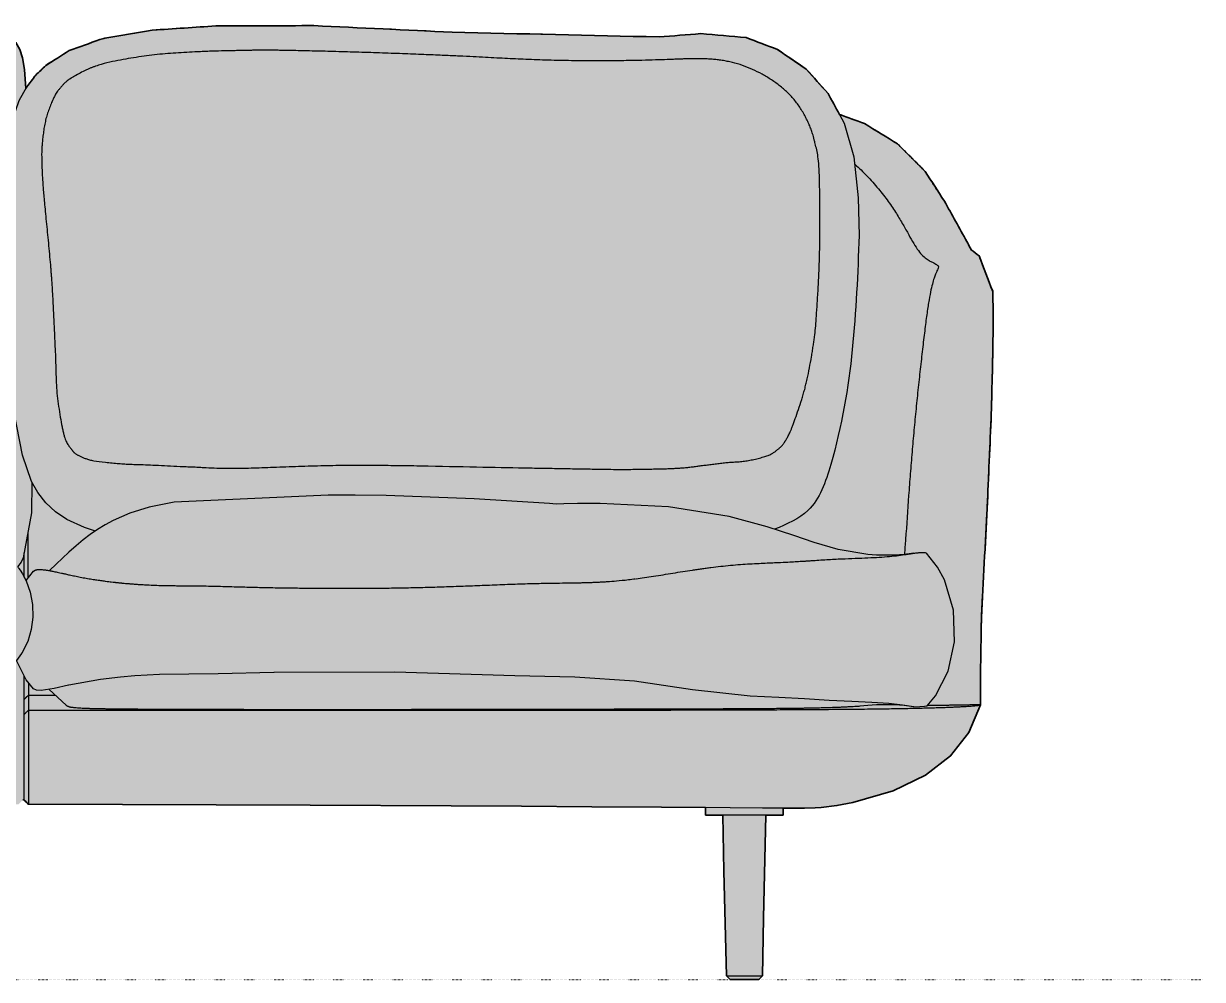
# Model space of a CAD drawing. Header units: millimetres. Extents: x 0 to 5386, y -1444 to 780.
# Drawn here: x 1692 to 2654, y 0 to 780 of the extents above; entities that cross this region are included whole.
import ezdxf

# ---------------------------------------------------------------- set-up
doc = ezdxf.new("R2010")
doc.units = ezdxf.units.MM
doc.linetypes.add('Dots', pattern=[1, 0, -1])
doc.layers.add('Blocks', color=7, linetype='Continuous')
doc.layers.add('Blocks$Fill', color=7, linetype='Continuous', true_color=0xffffff)
for name, color, linetype, lineweight, true_color in [('Blocks$Inner', 7, 'Continuous', 25, 0x007f00), ('Blocks$Outline', 7, 'Continuous', 35, 0xff3f3f), ('Groud', 7, 'Dots', 25, 0x243775)]:
    doc.layers.add(name, color=color, linetype=linetype, lineweight=lineweight, true_color=true_color)

# ---------------------------------------------------------------- blocks, each defined once
blk = doc.blocks.new('Lune Sofa Front')
at = {"layer": 'Blocks$Fill', "extrusion": (0, 0, -1)}
blk.add_hatch(color=256, dxfattribs=at).paths.add_polyline_path([(2472.44, 242.96), (2474.49, 323.59), (2482.83, 529.41), (2482.87, 546.87), (2482.46, 566.39), (2482.5, 568.78), (2469.39, 591.73), (2464.68, 595.6), (2453.58, 616.06), (2436.8, 645.3), (2421.43, 666.19), (2399.29, 685.49), (2371.57, 700.91), (2357.99, 704.99), (2345.41, 726.23), (2326.04, 746.04), (2303.32, 760.2), (2276.14, 769.3), (2248.98, 771.48), (2215.56, 769.07), (2137.23, 766.85), (2063.62, 770.92), (1783.72, 772.46), (1758.32, 767.55), (1721.05, 753.16), (1710.99, 746.16), (1702.75, 738.42), (1695.59, 729.48), (1693.91, 726.25), (1691.05, 751.57), (1689.77, 756.1), (1688.32, 759.69), (1684.64, 765.39), (1680, 769.6), (1674.35, 772.63), (1667.31, 774.68), (1650.04, 776.58), (1449.82, 779.53), (1021.74, 777.96), (997.96, 776.04), (986.81, 774.79), (978.27, 772.24), (972.14, 768.55), (967.79, 763.98), (964.64, 758.38), (962.47, 751.49), (960.9, 742.22), (959.81, 726.47), (958.96, 727.97), (951.7, 737.43), (943.53, 745.35), (924.37, 757.52), (899.34, 766.5), (895.22, 767.55), (856.63, 774.18), (804.68, 777.66), (724.69, 777.87), (612.1, 772.51), (443.17, 768.65), (409.2, 771.33), (372.05, 768.1), (346.66, 758.42), (323.12, 742.36), (305.35, 722.45), (296.09, 705.46), (275.57, 697.94), (248.62, 681.39), (226.15, 658.99), (210.48, 634.77), (192.13, 601.76), (188.52, 595.04), (182.12, 590.11), (171.08, 561.32), (170.9, 555.42), (170.64, 543.39), (170.71, 530.12), (172.21, 461.16), (180.28, 295.19), (181.1, 242.96), (181.1, 240.25), (181.07, 224.32), (181.04, 224.31), (181.02, 224.3), (181, 224.29), (180.98, 224.28), (180.97, 224.27), (180.96, 224.26), (180.95, 224.26), (180.94, 224.25), (180.93, 224.25), (180.93, 224.24), (180.92, 224.24), (180.91, 224.23), (180.91, 224.22), (180.9, 224.22), (180.9, 224.21), (180.89, 224.21), (180.89, 224.21), (180.89, 224.2), (180.89, 224.2), (180.88, 224.2), (180.88, 224.19), (180.88, 224.19), (180.88, 224.19), (180.88, 224.19), (180.87, 224.18), (180.87, 224.18), (180.87, 224.18), (180.87, 224.17), (180.87, 224.17), (180.87, 224.17), (180.87, 224.17), (180.86, 224.16), (180.86, 224.16), (180.86, 224.16), (180.86, 224.16), (180.86, 224.15), (180.86, 224.15), (180.86, 224.15), (180.86, 224.14), (180.86, 224.14), (180.86, 224.14), (180.86, 224.14), (180.86, 224.13), (180.86, 224.13), (180.86, 224.13), (180.86, 224.13), (180.86, 224.12), (180.86, 224.12), (180.86, 224.12), (180.86, 224.11), (180.86, 224.11), (180.86, 224.11), (180.86, 224.11), (180.86, 224.1), (180.86, 224.1), (180.86, 224.1), (180.86, 224.09), (180.87, 224.09), (180.87, 224.09), (180.87, 224.09), (180.87, 224.08), (180.87, 224.08), (180.87, 224.08), (180.87, 224.08), (180.88, 224.07), (180.88, 224.07), (180.88, 224.07), (180.88, 224.06), (180.88, 224.06), (180.88, 224.06), (180.89, 224.06), (180.89, 224.05), (180.89, 224.05), (180.89, 224.05), (180.9, 224.04), (180.9, 224.04), (180.91, 224.03), (180.92, 224.03), (180.92, 224.02), (180.93, 224.02), (180.94, 224.01), (180.94, 224), (180.95, 224), (180.96, 223.99), (180.97, 223.99), (180.98, 223.98), (181, 223.97), (190.62, 201.3), (205.61, 182.4), (225.98, 166.6), (252.32, 153.72), (285.09, 144.21), (298.11, 141.82), (311.09, 140.08), (315.77, 139.84), (324.54, 139.71), (342, 139.71), (342, 134), (356.12, 134), (358.9, 2.99), (361.9, 0), (361.9, 0), (361.9, 0), (361.9, 0), (361.9, 0), (361.9, 0), (361.91, 0), (361.94, 0), (362.06, 0), (362.57, 0), (385.34, 0), (385.34, 0), (388.34, 2.99), (391.12, 134), (405.23, 134), (405.23, 140.16), (957.59, 142.87), (961.09, 146.37), (962.09, 146.37), (965.59, 142.87), (1687.95, 142.87), (1691.45, 146.37), (1692.45, 146.37), (1695.95, 142.87), (2248.31, 140.17), (2248.31, 134), (2262.43, 134), (2265.2, 2.99), (2265.2, 2.99), (2268.2, 0), (2268.2, 0), (2268.2, 0), (2268.2, 0), (2268.21, 0), (2268.21, 0), (2268.22, 0), (2268.25, 0), (2268.4, 0), (2269.04, 0), (2291.65, 0), (2291.65, 0), (2294.65, 2.99), (2297.42, 134), (2311.54, 134), (2311.54, 139.71), (2337.77, 139.84), (2342.69, 140.1), (2354.28, 141.64), (2365.1, 143.53), (2385.31, 148.4), (2420.23, 162.37), (2445.49, 180.09), (2462.31, 200.29), (2472.12, 222.39), (2472.67, 224.08), (2472.67, 224.08), (2472.68, 224.09), (2472.68, 224.09), (2472.68, 224.09), (2472.68, 224.09), (2472.68, 224.1), (2472.68, 224.1), (2472.68, 224.1), (2472.68, 224.1), (2472.68, 224.1), (2472.68, 224.1), (2472.68, 224.11), (2472.68, 224.11), (2472.68, 224.11), (2472.68, 224.11), (2472.68, 224.11), (2472.68, 224.12), (2472.68, 224.12), (2472.68, 224.12), (2472.68, 224.12), (2472.68, 224.12), (2472.68, 224.13), (2472.68, 224.13), (2472.68, 224.13), (2472.68, 224.13), (2472.68, 224.13), (2472.68, 224.14), (2472.68, 224.14), (2472.68, 224.14), (2472.68, 224.14), (2472.68, 224.14), (2472.68, 224.14), (2472.68, 224.15), (2472.68, 224.15), (2472.68, 224.15), (2472.68, 224.15), (2472.68, 224.15), (2472.68, 224.16), (2472.68, 224.16), (2472.68, 224.16), (2472.68, 224.16), (2472.68, 224.16), (2472.68, 224.17), (2472.68, 224.17), (2472.67, 224.17), (2472.67, 224.18), (2472.67, 224.18), (2472.67, 224.18), (2472.67, 224.19), (2472.66, 224.19), (2472.66, 224.19), (2472.66, 224.2), (2472.66, 224.2), (2472.65, 224.21), (2472.65, 224.21), (2472.65, 224.21), (2472.64, 224.22), (2472.64, 224.22), (2472.63, 224.22), (2472.63, 224.23), (2472.63, 224.23), (2472.62, 224.24), (2472.62, 224.24), (2472.61, 224.25), (2472.6, 224.26), (2472.59, 224.26), (2472.57, 224.27), (2472.56, 224.28), (2472.55, 224.29), (2472.54, 224.29), (2472.52, 224.3), (2472.51, 224.31), (2472.48, 224.32), (2472.48, 224.32), (2472.48, 224.32)], flags=0)
at = {"layer": 'Blocks$Inner'}
blk.add_line((-926.6, 223.34), (-940.88, 236.64), dxfattribs=at)
for points in [[(-1693.91, 726.25), (-1691.05, 751.57), (-1689.77, 756.1), (-1688.32, 759.69), (-1684.64, 765.39), (-1680, 769.6), (-1674.35, 772.63), (-1667.31, 774.68), (-1650.04, 776.58), (-1449.82, 779.53), (-1326.82, 778.99), (-1085.57, 779.09), (-1021.74, 777.96), (-997.96, 776.04), (-986.81, 774.79), (-978.27, 772.24), (-972.14, 768.55), (-967.79, 763.98), (-964.64, 758.38), (-962.47, 751.49), (-960.9, 742.22), (-959.81, 726.47)], [(-971.07, 699.44), (-965.31, 716.74), (-958.96, 727.97), (-951.7, 737.43), (-943.53, 745.35), (-924.37, 757.52), (-899.34, 766.5), (-895.22, 767.55), (-856.63, 774.18), (-804.68, 777.66), (-724.69, 777.87), (-612.1, 772.51), (-443.17, 768.65), (-409.2, 771.33), (-372.05, 768.1), (-346.66, 758.42), (-323.12, 742.36), (-305.35, 722.45), (-292.18, 698.29), (-284.34, 670.79), (-280.82, 637.51), (-279.99, 606.7)], [(-902.8, 365.68), (-911.96, 368.59), (-926.43, 375.21), (-935.59, 381.43), (-943.39, 388.69), (-949.95, 396.98), (-955.15, 406.14), (-962.6, 427.49), (-969.44, 463.68), (-973.14, 511.15), (-974.94, 543.27)], [(-954.86, 405.61), (-955.13, 380.39), (-961.86, 343.73), (-963.55, 340.34), (-966.47, 336.61)], [(-235.51, 347.57), (-243.27, 346.62), (-250.98, 346.06), (-258.54, 345.87), (-265.84, 346.02), (-272.93, 346.49), (-297.15, 350.63), (-316.63, 356.33), (-333.38, 361.93), (-355.04, 369.01), (-386.08, 377.44), (-435.44, 385.36), (-491.27, 388.08), (-509.79, 388.02), (-520.83, 387.84), (-527.05, 387.7), (-532.69, 388.17), (-594.15, 392.07), (-665.89, 394.77), (-691.15, 395.03), (-703.4, 395.01), (-709.71, 394.96), (-713.12, 394.93), (-838.75, 389.23), (-859.01, 385.21), (-874.84, 380.23), (-888.6, 374.17), (-894.98, 370.7), (-901.16, 366.92), (-907.17, 362.83), (-913.03, 358.41), (-918.8, 353.66), (-924.6, 348.5), (-934.97, 338.73), (-940.41, 333.38)], [(-235.44, 222.36), (-230.43, 222.57), (-226.63, 222.78), (-224.42, 223.08), (-217.67, 231.4), (-207.48, 251.36), (-202.26, 275.23), (-203.07, 301.14), (-210.39, 325.75), (-216.02, 336.08), (-225.09, 347.56)], [(-966.35, 336.45), (-966, 336.06), (-965.74, 335.71), (-965.39, 335.24), (-964.33, 333.74), (-962.42, 330.76), (-959.39, 324.97), (-956.09, 315.75), (-954.24, 305.72), (-953.98, 295.42), (-955.32, 285.3), (-958.23, 275.61), (-963.12, 266.09), (-963.15, 266.03), (-963.29, 265.8), (-964.51, 263.88), (-967.24, 260.13)], [(-959.63, 325.43), (-959.61, 325.47), (-953.46, 333.08)], [(-924.81, 239.87), (-936.54, 237.3), (-947.37, 235.67), (-951.18, 235.82), (-953.46, 236.86), (-959.55, 244.39), (-967.24, 260.13)], [(-757.33, 250.43), (-802.73, 249.28), (-850.67, 248.56), (-870.82, 247.55), (-882.56, 246.52), (-898.94, 244.56), (-924.8, 239.87)], [(-463.25, 243.29), (-511.93, 246.48), (-560.81, 247.5), (-658.88, 250.66), (-757.31, 250.43)], [(-345.52, 229.9), (-368.92, 231.01), (-416.02, 236.08), (-463.24, 243.29)], [(-958.05, 231.39), (-957.82, 231.62), (-957.59, 231.85), (-935.83, 231.92)], [(-181, 223.97), (-190.62, 201.3), (-205.61, 182.4), (-225.98, 166.6), (-252.32, 153.72), (-285.09, 144.21), (-298.11, 141.82), (-311.09, 140.08), (-315.77, 139.84), (-324.54, 139.71), (-338.25, 139.7), (-347.6, 139.73), (-358.89, 139.8), (-385.25, 140.01), (-441.29, 140.43), (-498.18, 140.82), (-555.43, 141.19), (-612.86, 141.56), (-727.75, 142.22), (-957.59, 142.87)], [(-285.92, 226.57), (-304.41, 227.45), (-324.59, 228.74), (-345.51, 229.9)], [(-255.91, 225.03), (-269.76, 225.92), (-285.92, 226.57)], [(-235.6, 222.38), (-243.36, 223.32), (-251.08, 223.88), (-258.63, 224.07), (-265.93, 223.91), (-273.02, 223.44), (-279.53, 222.77)], [(-235.44, 222.35), (-244.67, 223.75), (-255.91, 225.03)], [(-962.09, 146.37), (-961.09, 146.37)], [(-342, 139.71), (-342, 134), (-405.23, 134), (-405.23, 140.16)], [(-388.34, 2.99), (-390.35, 88.35), (-391.12, 134)], [(-356.12, 134), (-358.04, 49.92), (-358.9, 2.99)], [(-385.34, 0), (-388.34, 2.99), (-387.88, 2.99), (-386.05, 2.99), (-382.99, 2.99), (-379.03, 2.99), (-374.56, 2.99), (-369.96, 2.99), (-365.73, 2.99), (-362.26, 2.99), (-359.93, 2.99), (-358.9, 2.99), (-361.9, 0)]]:
    blk.add_lwpolyline(points, dxfattribs=at)
for points, knots in [([(-631.47, 418.77), (-615.58, 418.43), (-585.96, 417.84), (-554.27, 417.26), (-532.13, 416.86), (-517.11, 416.59), (-505.93, 416.39), (-497.79, 416.25), (-492.05, 416.16), (-486.87, 416.07), (-480.91, 415.99), (-474.95, 415.94), (-469.74, 415.93), (-465.96, 415.97), (-463.12, 416.04), (-460.73, 416.12), (-458.69, 416.18), (-456.8, 416.21), (-455.14, 416.23), (-453.41, 416.23), (-451.32, 416.25), (-448.94, 416.27), (-446.43, 416.29), (-444.18, 416.33), (-442.09, 416.37), (-440.09, 416.42), (-438.11, 416.48), (-436.01, 416.55), (-433.9, 416.64), (-431.26, 416.76), (-428.12, 416.93), (-424.52, 417.18), (-420.82, 417.5), (-417.08, 417.91), (-413.44, 418.38), (-409.74, 418.89), (-405.88, 419.4), (-401.77, 419.92), (-397.52, 420.47), (-393.91, 420.92), (-391.02, 421.25), (-388.87, 421.49), (-386.72, 421.69), (-383.83, 421.89), (-380.19, 422.09), (-375.8, 422.39), (-372.21, 422.84), (-369.28, 423.38), (-366.22, 424), (-362.34, 424.9), (-357.93, 426.1), (-354.2, 427.29), (-351.42, 428.55), (-349.24, 429.94), (-347.75, 431.14), (-346.62, 432.09), (-345.77, 432.8), (-344.96, 433.45), (-344.04, 434.21), (-343.26, 434.92), (-342.52, 435.76), (-341.96, 436.48), (-341.46, 437.2), (-341.04, 437.87), (-340.69, 438.43), (-340.34, 439.01), (-339.87, 439.76), (-339.03, 441.09), (-337.8, 443.18), (-336.47, 445.9), (-335.3, 448.72), (-334.36, 451.2), (-333.31, 454.11), (-331.73, 458.5), (-329.52, 464.74), (-327.25, 471.53), (-325.57, 477.05), (-324.43, 481.14), (-323.39, 485.3), (-322.05, 491.12), (-320.5, 498.65), (-319.12, 506.24), (-318.15, 512.13), (-317.48, 516.45), (-316.89, 520.44), (-316.25, 525.28), (-315.36, 533.26), (-314.61, 543.83), (-313.55, 561.02), (-312.92, 573.43), (-312.5, 583.7), (-312.26, 591.42), (-312.11, 597.73), (-312.04, 602.63), (-312, 606.17), (-311.98, 609.71), (-311.97, 614.56), (-311.97, 620.76), (-312.01, 628.26), (-312.1, 638.12), (-312.28, 649.78), (-312.63, 661.38), (-313.3, 669.55), (-314.31, 675.55), (-315.31, 679.52), (-316.03, 682.22), (-316.44, 683.79), (-316.75, 685.02), (-317.05, 686.24), (-317.45, 687.77), (-317.95, 689.56), (-318.58, 691.53), (-319.46, 694.02), (-320.66, 696.94), (-322.09, 699.97), (-323.39, 702.57), (-324.75, 705.16), (-326.6, 708.42), (-329.03, 712.25), (-331.65, 715.87), (-334.53, 719.25), (-337.64, 722.49), (-340.93, 725.54), (-344.32, 728.44), (-347.84, 731.16), (-352.77, 734.54), (-359.13, 738.33), (-366.98, 742.27), (-375.06, 745.49), (-381.96, 747.51), (-387.55, 748.76), (-391.75, 749.53), (-395.83, 750.09), (-399.83, 750.46), (-403.27, 750.65), (-406.14, 750.76), (-408.41, 750.82), (-410.63, 750.86), (-413.35, 750.89), (-416.72, 750.85), (-420.75, 750.74), (-424.78, 750.6), (-428.37, 750.47), (-432.38, 750.33), (-438.02, 750.12), (-445.88, 749.84), (-455.04, 749.57), (-463.34, 749.4), (-470.04, 749.3), (-477.42, 749.22), (-488.16, 749.14), (-502.91, 749.12), (-518.62, 749.3), (-531.23, 749.57), (-540.65, 749.85), (-549.65, 750.19), (-561.12, 750.69), (-572.47, 751.26), (-584.79, 751.9), (-594.8, 752.41), (-604, 752.87), (-612.05, 753.24), (-618.39, 753.53), (-625.36, 753.83), (-635.67, 754.26), (-650.04, 754.83), (-668.78, 755.51), (-688.06, 756.14), (-706.97, 756.69), (-724.58, 757.14), (-737.39, 757.42), (-746.07, 757.59), (-751.65, 757.69), (-756.3, 757.76), (-761.52, 757.83), (-768.27, 757.88), (-771.88, 757.85), (-774, 757.77), (-775.51, 757.7), (-777.25, 757.64), (-779.23, 757.59), (-781.17, 757.56), (-783.37, 757.52), (-786.34, 757.48), (-790.23, 757.41), (-795.06, 757.31), (-801.65, 757.16), (-808.33, 756.97), (-814.82, 756.73), (-821.06, 756.45), (-828.55, 756.07), (-837.38, 755.55), (-846.07, 754.91), (-857.61, 753.75), (-871.95, 751.77), (-883.28, 749.68), (-888.93, 748.49)], [1, 1, 1, 1, 1.007576, 1.015152, 1.018939, 1.022727, 1.026515, 1.028409, 1.030303, 1.032197, 1.034091, 1.037879, 1.041667, 1.045455, 1.049242, 1.05303, 1.056818, 1.058712, 1.060606, 1.0625, 1.064394, 1.068182, 1.07197, 1.075758, 1.079545, 1.083333, 1.087121, 1.090909, 1.094697, 1.098485, 1.106061, 1.113636, 1.121212, 1.128788, 1.136364, 1.143939, 1.151515, 1.159091, 1.166667, 1.174242, 1.17803, 1.181818, 1.185606, 1.189394, 1.19697, 1.204545, 1.212121, 1.215909, 1.219697, 1.227273, 1.234848, 1.242424, 1.25, 1.257576, 1.265152, 1.268939, 1.272727, 1.276515, 1.280303, 1.287879, 1.291667, 1.295455, 1.299242, 1.301136, 1.30303, 1.304924, 1.306818, 1.310606, 1.318182, 1.325758, 1.329545, 1.333333, 1.337121, 1.340909, 1.348485, 1.356061, 1.359848, 1.363636, 1.367424, 1.371212, 1.378788, 1.386364, 1.390152, 1.393939, 1.397727, 1.401515, 1.409091, 1.424242, 1.431818, 1.439394, 1.443182, 1.44697, 1.450758, 1.452652, 1.454545, 1.456439, 1.458333, 1.462121, 1.465909, 1.469697, 1.477273, 1.484848, 1.492424, 1.5, 1.507576, 1.511364, 1.513258, 1.515152, 1.517045, 1.518939, 1.522727, 1.526515, 1.530303, 1.537879, 1.545455, 1.549242, 1.55303, 1.560606, 1.568182, 1.575758, 1.583333, 1.590909, 1.598485, 1.606061, 1.613636, 1.621212, 1.636364, 1.651515, 1.666667, 1.681818, 1.689394, 1.69697, 1.704545, 1.712121, 1.719697, 1.723485, 1.727273, 1.731061, 1.734848, 1.742424, 1.75, 1.753788, 1.757576, 1.761364, 1.765152, 1.772727, 1.780303, 1.784091, 1.787879, 1.791667, 1.795455, 1.80303, 1.810606, 1.814394, 1.818182, 1.82197, 1.825758, 1.833333, 1.837121, 1.840909, 1.844697, 1.846591, 1.848485, 1.850379, 1.852273, 1.856061, 1.859848, 1.863636, 1.867424, 1.871212, 1.875, 1.876894, 1.878788, 1.880682, 1.882576, 1.886364, 1.893939, 1.897727, 1.901515, 1.905303, 1.907197, 1.909091, 1.910985, 1.912879, 1.916667, 1.920455, 1.924242, 1.931818, 1.935606, 1.939394, 1.94697, 1.954545, 1.962121, 1.969697, 1.984848, 2, 2, 2, 2]), ([(-888.93, 748.49), (-892.09, 747.89), (-896.76, 746.78), (-902.07, 745.07), (-905.07, 743.97), (-907.29, 743.1), (-909.55, 742.12), (-912.69, 740.64), (-916.65, 738.58), (-920.34, 736.46), (-922.92, 734.87), (-924.62, 733.78), (-926.03, 732.78), (-927.61, 731.53), (-929.1, 730.09), (-930.27, 728.7), (-931.18, 727.58), (-931.93, 726.68), (-932.66, 725.82), (-933.53, 724.83), (-934.48, 723.65), (-935.39, 722.24), (-936.17, 720.76), (-937.01, 718.98), (-938.28, 716.12), (-939.99, 712.03), (-941.39, 708.32), (-942.38, 705.33), (-943.03, 703.13), (-943.58, 700.91), (-944.26, 697.83), (-944.97, 693.84), (-945.65, 689.02), (-946.2, 684.29), (-946.59, 680.15), (-946.77, 677.02), (-946.83, 674.35), (-946.84, 672.19), (-946.82, 669.83), (-946.75, 667.08), (-946.68, 664.24), (-946.56, 660.64), (-946.35, 655.88), (-945.97, 649.9), (-945.49, 643.78), (-945.06, 638.41), (-944.48, 631.93), (-943.5, 621.88), (-942.33, 610.34), (-941.16, 598.31), (-940.31, 589.32), (-939.67, 582.08), (-939.22, 576.55), (-938.91, 572.61), (-938.64, 568.76), (-938.3, 563.58), (-937.91, 557.11), (-937.5, 549.4), (-937.02, 539.31), (-936.59, 529.63), (-936.2, 520.65), (-935.88, 514.35), (-935.61, 508.55), (-935.37, 501.39), (-935.17, 493.35), (-934.86, 484.54), (-934.2, 475.97), (-933.05, 467.08), (-931.68, 458.45), (-930.46, 451.88), (-929.47, 447.29), (-928.74, 444.25), (-927.99, 441.69), (-926.92, 438.83), (-925.76, 436.66), (-924.58, 434.92), (-923.69, 433.76), (-922.96, 432.86), (-922.46, 432.23), (-922.19, 431.87), (-921.98, 431.59), (-921.78, 431.32), (-921.51, 430.98), (-921.19, 430.58), (-920.82, 430.16), (-920.34, 429.64), (-919.75, 429.1), (-919.03, 428.56), (-918.27, 428.09), (-917.45, 427.66), (-916.54, 427.22), (-915.5, 426.72), (-914.37, 426.19), (-912.86, 425.51), (-910.82, 424.69), (-907.94, 423.79), (-903.28, 422.76), (-896.67, 421.91), (-889.4, 421.19), (-883.91, 420.72), (-879.02, 420.38), (-874.34, 420.16), (-869.06, 419.99), (-862.51, 419.77), (-853.99, 419.4), (-844.23, 418.94), (-835.62, 418.52), (-828.82, 418.2), (-825.48, 418.07), (-823.86, 418)], [2, 2, 2, 2, 2.0238095, 2.0357143, 2.0416667, 2.047619, 2.0535714, 2.0595238, 2.0714286, 2.0833333, 2.0892857, 2.0952381, 2.1011905, 2.1071429, 2.1190476, 2.1309524, 2.1369048, 2.1428571, 2.1488095, 2.1547619, 2.1666667, 2.1785714, 2.1845238, 2.1904762, 2.202381, 2.2142857, 2.2261905, 2.2321429, 2.2380952, 2.2440476, 2.25, 2.2619048, 2.2738095, 2.2857143, 2.297619, 2.3095238, 2.3154762, 2.3214286, 2.327381, 2.3333333, 2.3392857, 2.3452381, 2.3571429, 2.3690476, 2.375, 2.3809524, 2.3869048, 2.3928571, 2.4047619, 2.4107143, 2.4166667, 2.422619, 2.4255952, 2.4285714, 2.4315476, 2.4345238, 2.4404762, 2.4464286, 2.452381, 2.4642857, 2.4702381, 2.4761905, 2.4821429, 2.4880952, 2.5, 2.5119048, 2.5238095, 2.5357143, 2.547619, 2.5595238, 2.5654762, 2.5714286, 2.577381, 2.5833333, 2.5952381, 2.6011905, 2.6071429, 2.6130952, 2.6160714, 2.6175595, 2.6190476, 2.6205357, 2.6220238, 2.625, 2.6279762, 2.6309524, 2.6369048, 2.6428571, 2.6488095, 2.6547619, 2.6607143, 2.6666667, 2.672619, 2.6785714, 2.6904762, 2.702381, 2.7142857, 2.7380952, 2.75, 2.7619048, 2.7738095, 2.7857143, 2.797619, 2.8095238, 2.8214286, 2.8333333, 2.8452381, 2.8511905, 2.8571406, 2.8571406, 2.8571406, 2.8571406]), ([(-283.74, 665.09), (-283.61, 664.98), (-283.48, 664.86), (-283.35, 664.74), (-280, 661.7), (-273.22, 655.06), (-264.1, 644.8), (-256.05, 634.4), (-249.48, 624.52), (-244.08, 615.37), (-239.5, 607.17), (-235.46, 600.01), (-231.72, 594.06), (-227.94, 589.89), (-224.44, 587.14), (-221.44, 585.41), (-219.07, 584.28), (-217.37, 583.37), (-216.23, 582.6), (-215.67, 582.01), (-215.43, 581.55), (-215.37, 581.32), (-215.35, 581.2)], [0.4644601, 0.4644601, 0.4644601, 0.4644601, 0.4648813, 0.4648813, 0.4648813, 0.4756098, 0.4878049, 0.5, 0.5121951, 0.5243902, 0.5365854, 0.5487805, 0.5609756, 0.5731707, 0.5853659, 0.597561, 0.6097561, 0.6219512, 0.6341463, 0.6463415, 0.652439, 0.6585366, 0.6585366, 0.6585366, 0.6585366]), ([(-279.99, 606.7), (-282.42, 544.9), (-285.4, 469.4), (-315.7, 381.11), (-339.07, 371.29), (-349.11, 367.08)], [187.540405, 187.540405, 187.540405, 187.540405, 375.849177, 417.578487, 448.961864, 448.961864, 448.961864, 448.961864]), ([(-215.35, 581.2), (-215.52, 580.08), (-215.79, 579.39), (-216.49, 577.93), (-217.43, 575.86), (-218.58, 572.93), (-219.92, 568.73), (-221.41, 562.77), (-223, 554.6), (-224.64, 544.02), (-226.33, 531.06), (-228.09, 516.04), (-229.94, 499.81), (-231.84, 482.87), (-233.63, 465.51), (-235.31, 447.88), (-236.87, 430.17), (-238.31, 412.4), (-240.09, 388.72), (-241.54, 366.83), (-242.77, 350.76), (-243.1, 346.68)], [0.6585366, 0.6585366, 0.6585366, 0.6585366, 0.6707317, 0.6829268, 0.695122, 0.7073171, 0.7195122, 0.7317073, 0.7439024, 0.7560976, 0.7682927, 0.7804878, 0.7926829, 0.804878, 0.8170732, 0.8292683, 0.8414634, 0.8536585, 0.8658537, 0.8902439, 0.8985117, 0.8985117, 0.8985117, 0.8985117]), ([(-823.86, 418), (-822.25, 417.94), (-819.14, 417.8), (-813.39, 417.5), (-806.46, 417.13), (-796.93, 416.86), (-784.58, 416.85), (-767.64, 417.35), (-751.08, 418.01), (-737.28, 418.52), (-726.88, 418.86), (-716.63, 419.12), (-706.86, 419.28), (-697.4, 419.34), (-684.73, 419.38), (-668.98, 419.33), (-650.16, 419.13), (-637.69, 418.9), (-631.47, 418.77)], [0.8571429, 0.8571429, 0.8571429, 0.8571429, 0.8630952, 0.8690476, 0.8809524, 0.8928571, 0.9047619, 0.9166667, 0.9285714, 0.9345238, 0.9404762, 0.9464286, 0.952381, 0.9583333, 0.9642857, 0.9761905, 0.9880952, 1, 1, 1, 1]), ([(-958.16, 363.84), (-958.17, 361.71), (-958.17, 359.59), (-958.18, 357.46), (-958.18, 353.92), (-958.2, 344.48), (-958.2, 334.47), (-958.2, 328), (-958.2, 327.4)], [0.71572857, 0.71572857, 0.71572857, 0.71572857, 0.72858262, 0.72858262, 0.72858262, 0.75, 0.78571429, 0.78936327, 0.78936327, 0.78936327, 0.78936327]), ([(-961.09, 328), (-961.09, 329.86), (-961.09, 335.17), (-961.09, 341.19), (-961.09, 345.34), (-961.09, 346.05), (-961.09, 346.67), (-961.09, 347.28), (-961.09, 347.89)], [0.21790602, 0.21790602, 0.21790602, 0.21790602, 0.22916667, 0.25, 0.25428906, 0.25428906, 0.25428906, 0.25798679, 0.25798679, 0.25798679, 0.25798679]), ([(-257.21, 344.79), (-254.5, 345.02), (-249.45, 345.53), (-245.12, 346.12), (-243.09, 346.42)], [-0.20370101, -0.20370101, -0.20370101, -0.20370101, -0.19444444, -0.18518541, -0.18518541, -0.18518541, -0.18518541]), ([(-243.09, 346.42), (-242.07, 346.57), (-240.6, 346.79), (-238.71, 347.09), (-236.81, 347.38), (-234.94, 347.66), (-233.19, 347.9), (-231.96, 348.04), (-230.79, 348.16), (-229.27, 348.28), (-227.57, 348.31), (-226.11, 348.12), (-225.42, 347.83), (-225.11, 347.59), (-225.01, 347.47), (-224.96, 347.4), (-224.96, 347.39)], [-0.18518541, -0.18518541, -0.18518541, -0.18518541, -0.18055578, -0.17824097, -0.17592615, -0.17129652, -0.16898171, -0.16666689, -0.16435208, -0.16203726, -0.15740763, -0.152778, -0.14814838, -0.14583356, -0.14351875, -0.14307968, -0.14307968, -0.14307968, -0.14307968]), ([(-461.97, 326.81), (-459.79, 327.1), (-452.87, 328.05), (-442.58, 329.65), (-431.92, 331.37), (-423.9, 332.66), (-417.32, 333.67), (-412.19, 334.43), (-408.46, 334.96), (-404.73, 335.47), (-399.58, 336.14), (-392.96, 336.93), (-384.87, 337.76), (-374.13, 338.66), (-361.31, 339.35), (-348.24, 339.91), (-339.54, 340.33), (-333.38, 340.66), (-329.04, 340.91), (-325.41, 341.14), (-323.41, 341.27), (-322.37, 341.34)], [-0.31250016, -0.31250016, -0.31250016, -0.31250016, -0.31018519, -0.30555556, -0.30324074, -0.30092593, -0.29861111, -0.2974537, -0.2962963, -0.29513889, -0.29398148, -0.29166667, -0.28935185, -0.28703704, -0.28240741, -0.27777778, -0.27314815, -0.26851852, -0.26388889, -0.26157407, -0.25925926, -0.25925926, -0.25925926, -0.25925926]), ([(-322.37, 341.34), (-321.34, 341.41), (-319.2, 341.55), (-314.95, 341.84), (-309.52, 342.19), (-303.25, 342.56), (-295.17, 342.99), (-285.69, 343.39), (-278.71, 343.64), (-275.38, 343.77)], [-0.25925926, -0.25925926, -0.25925926, -0.25925926, -0.25694469, -0.25462988, -0.25000025, -0.24537062, -0.24074099, -0.23148173, -0.22222345, -0.22222345, -0.22222345, -0.22222345]), ([(-953.46, 333.08), (-952.28, 333.83), (-951.7, 334.02), (-951.02, 334.15), (-950.46, 334.23), (-950.01, 334.27), (-949.51, 334.3), (-948.91, 334.31), (-948.26, 334.3), (-947.44, 334.28), (-946.41, 334.21), (-945.15, 334.09), (-943.84, 333.92), (-942.63, 333.75), (-941.3, 333.54), (-939.49, 333.22), (-936.98, 332.74), (-933.88, 332.08), (-930.82, 331.41), (-928.25, 330.83), (-925.06, 330.12), (-921.09, 329.25), (-916.57, 328.33), (-911.64, 327.39), (-907.01, 326.59), (-902.77, 325.92), (-898.71, 325.33), (-893.6, 324.66), (-889.58, 324.18), (-887.75, 323.97), (-886.81, 323.86), (-886.18, 323.79), (-885.46, 323.72), (-884.38, 323.6), (-883.21, 323.48), (-882.25, 323.38), (-881.36, 323.29), (-880.19, 323.18), (-878.95, 323.06), (-877.5, 322.93), (-876.23, 322.82), (-874.88, 322.71), (-873.09, 322.56), (-870.67, 322.38), (-867.27, 322.14), (-863.16, 321.89), (-857.78, 321.62), (-851.28, 321.38), (-845.14, 321.23), (-839.82, 321.15), (-834.55, 321.09), (-828.15, 321.04), (-817.83, 320.96), (-807.51, 320.78), (-797.13, 320.51), (-789.71, 320.3), (-782.78, 320.1), (-778.25, 319.98), (-775.98, 319.92)], [2, 2, 2, 2, 2.0046296, 2.0092593, 2.0115741, 2.0138889, 2.0162037, 2.0185185, 2.0208333, 2.0231481, 2.0277778, 2.0324074, 2.0347222, 2.037037, 2.0393519, 2.0416667, 2.0462963, 2.0509259, 2.0532407, 2.0555556, 2.0578704, 2.0601852, 2.0625, 2.0648148, 2.0671296, 2.0694444, 2.0717593, 2.0740741, 2.0787037, 2.0833333, 2.0856481, 2.087963, 2.0902778, 2.0925926, 2.0949074, 2.0972222, 2.099537, 2.1018519, 2.1064815, 2.1087963, 2.1111111, 2.1134259, 2.1157407, 2.1203704, 2.125, 2.1296296, 2.1342593, 2.1388889, 2.1435185, 2.1458333, 2.1481481, 2.1527778, 2.1574074, 2.1666667, 2.1712963, 2.1759259, 2.1805556, 2.1851852, 2.1851852, 2.1851852, 2.1851852]), ([(-775.98, 319.92), (-773.71, 319.86), (-769.16, 319.75), (-762.03, 319.59), (-755.7, 319.48), (-750.59, 319.39), (-747.97, 319.36), (-746.7, 319.34)], [2.18518519, 2.18518519, 2.18518519, 2.18518519, 2.18981425, 2.19444388, 2.19907351, 2.20138833, 2.20370314, 2.20370314, 2.20370314, 2.20370314]), ([(-746.7, 319.34), (-745.43, 319.32), (-742.97, 319.29), (-738.53, 319.23), (-733.23, 319.17), (-725.9, 319.1), (-716.13, 319.03), (-702.55, 318.98), (-686.54, 318.99), (-672.39, 319.09), (-661.3, 319.23), (-653.35, 319.37), (-645.65, 319.52), (-635.29, 319.76), (-622.38, 320.12), (-609.49, 320.56), (-599.16, 320.95), (-594.04, 321.15), (-591.44, 321.25)], [-0.42592379, -0.42592379, -0.42592379, -0.42592379, -0.42361111, -0.4212963, -0.41666667, -0.41203704, -0.40740741, -0.40277778, -0.39814815, -0.39351852, -0.3912037, -0.38888889, -0.38657407, -0.38425926, -0.37962963, -0.375, -0.37268519, -0.37037039, -0.37037039, -0.37037039, -0.37037039]), ([(-591.44, 321.25), (-588.84, 321.36), (-583.56, 321.57), (-572.52, 322.01), (-558.46, 322.54), (-542.55, 322.99), (-529.05, 323.22), (-519.4, 323.33), (-513.38, 323.43), (-509.04, 323.51), (-505.85, 323.58), (-503.09, 323.66), (-500.74, 323.73), (-498.21, 323.82), (-495.14, 323.94), (-491.85, 324.09), (-488.66, 324.27), (-484.33, 324.54), (-478.32, 325), (-471.93, 325.61), (-468.12, 326.05)], [-0.37037039, -0.37037039, -0.37037039, -0.37037039, -0.36805557, -0.36574076, -0.36111113, -0.3564815, -0.35185187, -0.34722224, -0.34259261, -0.3402778, -0.33796298, -0.33564817, -0.33449076, -0.33333335, -0.33101854, -0.32870372, -0.32638891, -0.32407409, -0.31944446, -0.31481517, -0.31481517, -0.31481517, -0.31481517]), ([(-961.09, 228.37), (-961.09, 233.8), (-961.09, 239.99), (-961.09, 246.43), (-961.09, 247.02), (-961.09, 247.04), (-961.09, 247.06), (-961.09, 247.07), (-961.09, 247.23), (-961.09, 247.38), (-961.09, 247.54)], [97.27365019, 97.27365019, 97.27365019, 97.27365019, 97.31531686, 97.3195477, 97.3195477, 97.3195477, 97.31967096, 97.31967096, 97.31967096, 97.32076824, 97.32076824, 97.32076824, 97.32076824]), ([(-181.07, 224.32), (-181.07, 225.68), (-181.07, 228.5), (-181.08, 233.02), (-181.09, 236.99), (-181.1, 240.24), (-181.1, 241.92), (-181.1, 242.96)], [3, 3, 3, 3, 3.00806452, 3.01612903, 3.02419355, 3.02822581, 3.03225806, 3.03225806, 3.03225806, 3.03225806]), ([(-957.59, 219.58), (-942.48, 219.58), (-912.24, 219.58), (-866.88, 219.58), (-821.52, 219.58), (-776.17, 219.58), (-730.81, 219.58), (-685.46, 219.58), (-647.66, 219.58), (-617.42, 219.58), (-594.74, 219.58), (-572.06, 219.58), (-549.39, 219.58), (-526.72, 219.6), (-504.07, 219.62), (-481.46, 219.64), (-458.87, 219.68), (-440.06, 219.71), (-425.03, 219.74), (-413.8, 219.76), (-402.59, 219.79), (-391.38, 219.82), (-380.22, 219.85), (-369.17, 219.89), (-358.18, 219.94), (-347.24, 219.99), (-336.4, 220.04), (-325.79, 220.11), (-315.31, 220.18), (-304.91, 220.25), (-294.76, 220.34), (-285.03, 220.43), (-275.6, 220.53), (-266.38, 220.64), (-257.61, 220.76), (-249.46, 220.89), (-241.99, 221.02), (-235.06, 221.17), (-228.65, 221.33), (-222.67, 221.48), (-217.16, 221.64), (-212.15, 221.81), (-207.57, 221.98), (-203.33, 222.15), (-199.42, 222.32), (-194.72, 222.56), (-189.78, 222.86), (-185.27, 223.22), (-181.25, 223.71), (-180.54, 224.08), (-181.07, 224.32)], [0.9999984, 0.9999984, 0.9999984, 0.9999984, 1.0476174, 1.0952365, 1.1428555, 1.1904746, 1.2380936, 1.2857127, 1.3333317, 1.3571412, 1.3809508, 1.4047603, 1.4285698, 1.4523793, 1.4761889, 1.4999984, 1.5238079, 1.5476174, 1.5595222, 1.571427, 1.5833317, 1.5952365, 1.6071412, 1.619046, 1.6309508, 1.6428555, 1.6547603, 1.6666651, 1.6785698, 1.6904746, 1.7023793, 1.7142841, 1.7261889, 1.7380936, 1.7499984, 1.7619032, 1.7738079, 1.7857127, 1.7976174, 1.8095222, 1.821427, 1.8333317, 1.8452365, 1.8571412, 1.869046, 1.8809508, 1.9047603, 1.9285698, 1.9523793, 1.9999984, 1.9999984, 1.9999984, 1.9999984]), ([(-834.09, 220.11), (-835.52, 220.11), (-838.51, 220.13), (-844.66, 220.15), (-852.51, 220.19), (-861.32, 220.23), (-868.68, 220.28), (-873.8, 220.31), (-877.51, 220.34), (-880.06, 220.36), (-882.15, 220.38), (-883.87, 220.4), (-885.7, 220.42), (-888.06, 220.45), (-890.94, 220.48), (-894.23, 220.53), (-897.27, 220.58), (-900.07, 220.63), (-902.66, 220.69), (-904.65, 220.73), (-906.13, 220.77), (-907.2, 220.81), (-908.19, 220.83), (-909.38, 220.87), (-910.71, 220.91), (-912.22, 220.98), (-913.82, 221.06), (-915.7, 221.18), (-917.7, 221.33), (-919.27, 221.46), (-920.37, 221.56), (-921.09, 221.64), (-921.69, 221.71), (-922.37, 221.79), (-923.05, 221.89), (-923.7, 222.02), (-924.34, 222.2), (-925.05, 222.45), (-925.72, 222.73), (-926.18, 222.99), (-926.46, 223.19), (-926.56, 223.29), (-926.6, 223.34)], [0.3653846, 0.3653846, 0.3653846, 0.3653846, 0.3677885, 0.3701923, 0.375, 0.3798077, 0.3846154, 0.3894231, 0.3942308, 0.3990385, 0.4014423, 0.4038461, 0.40625, 0.4086538, 0.4134615, 0.4182692, 0.4230769, 0.4278846, 0.4326923, 0.4375, 0.4399038, 0.4423077, 0.4447115, 0.4471154, 0.4519231, 0.4567308, 0.4615385, 0.4663461, 0.4711538, 0.4759615, 0.4783654, 0.4807692, 0.4831731, 0.4855769, 0.4903846, 0.4951923, 0.5, 0.5048077, 0.5096154, 0.5144231, 0.5168269, 0.5192308, 0.5192308, 0.5192308, 0.5192308]), ([(-279.53, 222.77), (-280.07, 222.73), (-281.29, 222.63), (-283.52, 222.49), (-285.59, 222.38), (-287.32, 222.28), (-288.62, 222.22), (-290, 222.15), (-292.02, 222.05), (-294.71, 221.93), (-297.91, 221.79), (-300.76, 221.67), (-302.96, 221.59), (-304.83, 221.53), (-306.33, 221.49), (-307.64, 221.45), (-308.73, 221.42), (-309.89, 221.39), (-311.45, 221.36), (-313.49, 221.31), (-316.07, 221.25), (-318.81, 221.2), (-321.74, 221.14), (-324.84, 221.09), (-327.53, 221.05), (-329.74, 221.02), (-331.16, 221), (-332.27, 220.99), (-333.31, 220.97), (-335.02, 220.95), (-337.39, 220.92), (-340.85, 220.88), (-345.66, 220.84), (-352.57, 220.78), (-360.84, 220.72), (-368.23, 220.67), (-374.1, 220.63), (-376.93, 220.62), (-378.33, 220.61)], [6, 6, 6, 6, 6.0048077, 6.0096154, 6.0144231, 6.0168269, 6.0192308, 6.0216346, 6.0240385, 6.0288462, 6.0336538, 6.0384615, 6.0432692, 6.0480769, 6.0528846, 6.0552885, 6.0576923, 6.0600962, 6.0625, 6.0673077, 6.0721154, 6.0769231, 6.0817308, 6.0865385, 6.0913462, 6.09375, 6.0961538, 6.0973558, 6.0985577, 6.1009615, 6.1057692, 6.1105769, 6.1153846, 6.1201923, 6.125, 6.1298077, 6.1322115, 6.1346153, 6.1346153, 6.1346153, 6.1346153]), ([(-961.09, 216.15), (-960.52, 216.71), (-959.36, 217.85), (-958.19, 219), (-957.59, 219.58)], [0, 0, 0, 0, 0.5, 0.9999984, 0.9999984, 0.9999984, 0.9999984]), ([(-957.59, 219.58), (-957.59, 214.48), (-957.59, 204.69), (-957.59, 191.22), (-957.59, 179.56), (-957.59, 169.74), (-957.6, 161.66), (-957.6, 155.09), (-957.59, 149.84), (-957.6, 145.77), (-957.59, 143.72), (-957.59, 142.87)], [13.2689466, 13.2689466, 13.2689466, 13.2689466, 13.3800577, 13.4911688, 13.6022799, 13.713391, 13.8245021, 13.9356132, 14.0467243, 14.1578354, 14.2689466, 14.2689466, 14.2689466, 14.2689466]), ([(-799.22, 220.02), (-803.61, 220.02), (-810.91, 220.04), (-819.11, 220.06), (-825, 220.08), (-829.95, 220.09), (-832.67, 220.1), (-834.09, 220.11)], [0.34615385, 0.34615385, 0.34615385, 0.34615385, 0.35096154, 0.35576923, 0.36057692, 0.36298077, 0.36538461, 0.36538461, 0.36538461, 0.36538461]), ([(-658.47, 219.98), (-664.37, 219.98), (-676.11, 219.97), (-693.7, 219.96), (-708.32, 219.96), (-720.05, 219.96), (-728.78, 219.96), (-737.8, 219.96), (-750.38, 219.97), (-766.43, 219.98), (-784.57, 220), (-794.82, 220.01), (-799.2, 220.02)], [6.24999991, 6.24999991, 6.24999991, 6.24999991, 6.2548076, 6.25961529, 6.26442299, 6.26682683, 6.26923068, 6.27163452, 6.27403837, 6.27884606, 6.28365376, 6.28845285, 6.28845285, 6.28845285, 6.28845285]), ([(-518.56, 220.18), (-522.84, 220.17), (-532.84, 220.16), (-550.48, 220.12), (-566.14, 220.09), (-578.5, 220.07), (-587.43, 220.06), (-596.15, 220.05), (-607.97, 220.03), (-622.82, 220.02), (-640.72, 220), (-652.57, 219.99), (-658.47, 219.98)], [6.21153838, 6.21153838, 6.21153838, 6.21153838, 6.21634607, 6.22115376, 6.22596145, 6.2283653, 6.23076914, 6.23317299, 6.23557683, 6.24038453, 6.24519222, 6.24999991, 6.24999991, 6.24999991, 6.24999991]), ([(-484.31, 220.26), (-485.75, 220.26), (-488.53, 220.25), (-493.47, 220.24), (-499.24, 220.22), (-507.15, 220.21), (-514.27, 220.19), (-518.56, 220.18)], [6.19230762, 6.19230762, 6.19230762, 6.19230762, 6.19471146, 6.1971153, 6.20192299, 6.20673069, 6.21153838, 6.21153838, 6.21153838, 6.21153838]), ([(-447.94, 220.35), (-450.94, 220.35), (-456.98, 220.33), (-466.19, 220.31), (-473.85, 220.29), (-479.85, 220.27), (-482.86, 220.26), (-484.31, 220.26)], [6.17307685, 6.17307685, 6.17307685, 6.17307685, 6.17788454, 6.18269223, 6.18749992, 6.18990377, 6.19230762, 6.19230762, 6.19230762, 6.19230762]), ([(-378.33, 220.61), (-379.73, 220.6), (-382.51, 220.59), (-388.15, 220.56), (-395.29, 220.53), (-403.95, 220.5), (-412.65, 220.47), (-421.37, 220.43), (-433.09, 220.4), (-441.95, 220.37), (-447.94, 220.35)], [6.13461532, 6.13461532, 6.13461532, 6.13461532, 6.13701917, 6.13942302, 6.14423071, 6.1490384, 6.15384609, 6.15865378, 6.16346148, 6.17307685, 6.17307685, 6.17307685, 6.17307685]), ([(-957.59, 142.87), (-958.18, 143.45), (-959.34, 144.62), (-960.51, 145.78), (-961.09, 146.37)], [14.268947, 14.268947, 14.268947, 14.268947, 14.768914, 15.268947, 15.268947, 15.268947, 15.268947])]:
    blk.add_open_spline(points, degree=3, knots=knots, dxfattribs=at)
for points, degree in [([(-275.57, 697.94), (-296.09, 705.46)], 1), ([(-248.62, 681.39), (-275.57, 697.94)], 1), ([(-226.15, 658.99), (-248.62, 681.39)], 1), ([(-210.48, 634.77), (-226.15, 658.99)], 1), ([(-192.13, 601.76), (-210.48, 634.77)], 1), ([(-189.48, 596.73), (-192.13, 601.76)], 1), ([(-188.52, 595.04), (-189.48, 596.73)], 1), ([(-182.12, 590.11), (-188.52, 595.04)], 1), ([(-171.08, 561.32), (-182.12, 590.11)], 1), ([(-170.9, 555.42), (-171.08, 561.32)], 1), ([(-170.64, 543.39), (-170.9, 555.42)], 1), ([(-170.71, 530.12), (-170.64, 543.39)], 1), ([(-170.94, 515.23), (-170.71, 530.12)], 1), ([(-171.32, 495.6), (-170.94, 515.23)], 1), ([(-172.21, 461.16), (-171.32, 495.6)], 1), ([(-175.57, 384.24), (-172.21, 461.16)], 1), ([(-180.28, 295.19), (-175.57, 384.24)], 1), ([(-275.38, 343.77), (-272.04, 343.91), (-265.69, 344.18), (-259.92, 344.57), (-257.21, 344.79)], 3), ([(-468.12, 326.05), (-466.33, 326.26), (-464.41, 326.5), (-462.39, 326.76)], 3), ([(-181.1, 242.96), (-180.28, 295.19)], 1), ([(-957.57, 241.94), (-957.56, 238.47), (-957.56, 235.1), (-957.59, 231.85)], 3), ([(-957.59, 231.85), (-957.59, 219.58)], 1), ([(-961.09, 146.37), (-961.09, 228.37)], 1), ([(-223.9, 223.73), (-210.19, 223.77)], 1), ([(-210.19, 223.77), (-196.56, 223.89)], 1), ([(-196.56, 223.89), (-181.07, 224.32)], 1)]:
    blk.add_open_spline(points, degree=degree, dxfattribs=at)
blk.add_rational_spline([(-961.09, 228.37), (-959.57, 229.88), (-958.05, 231.39)], [0.882194429682, 0.881783136385, 0.881377749374], degree=2, dxfattribs=at)
for points, weights, knots in [([(-362.72, 0), (-365.65, 0), (-373.62, 0), (-385.34, 0), (-385.34, 0), (-385.34, 0), (-384.52, 0)], [0.890158995891, 0.780336133193, 1, 0.707106781187, 1, 0.926770647942, 0.89015899584], [3.534324, 3.534324, 3.534324, 4.712389, 4.712389, 6.283185, 6.283185, 6.675917, 6.675917, 6.675917]), ([(-362.57, 0), (-361.9, 0), (-361.9, 0), (-361.9, 0), (-362.72, 0)], [0.897027566086, 0.933344653258, 1, 0.926770647993, 0.890158995891], [2.7841178, 2.7841178, 2.7841178, 3.1415927, 3.1415927, 3.5343242, 3.5343242, 3.5343242])]:
    blk.add_rational_spline(points, weights, degree=2, knots=knots, dxfattribs=at)
at = {"layer": 'Blocks$Outline'}
for points in [[(-1693.91, 726.25), (-1691.05, 751.57), (-1689.77, 756.1), (-1688.32, 759.69), (-1684.64, 765.39), (-1680, 769.6), (-1674.35, 772.63), (-1667.31, 774.68), (-1650.04, 776.58), (-1449.82, 779.53), (-1326.82, 778.99), (-1085.57, 779.09), (-1021.74, 777.96), (-997.96, 776.04), (-986.81, 774.79), (-978.27, 772.24), (-972.14, 768.55), (-967.79, 763.98), (-964.64, 758.38), (-962.47, 751.49), (-960.9, 742.22), (-959.81, 726.47)], [(-181, 223.97), (-190.62, 201.3), (-205.61, 182.4), (-225.98, 166.6), (-252.32, 153.72), (-285.09, 144.21), (-298.11, 141.82), (-311.09, 140.08)], [(-961.09, 146.37), (-962.09, 146.37)], [(-405.23, 140.16), (-441.29, 140.43), (-498.18, 140.82), (-555.43, 141.19), (-612.86, 141.56), (-727.75, 142.22), (-957.59, 142.87)], [(-391.12, 134), (-405.23, 134), (-405.23, 140.16)], [(-342, 139.71), (-342, 134), (-356.12, 134)], [(-311.09, 140.08), (-315.77, 139.84), (-324.54, 139.71), (-338.25, 139.7), (-342, 139.71)], [(-388.34, 2.99), (-390.35, 88.35), (-391.12, 134)], [(-356.12, 134), (-358.04, 49.92), (-358.9, 2.99)], [(-385.34, 0), (-388.34, 2.99)], [(-358.9, 2.99), (-361.9, 0)]]:
    blk.add_lwpolyline(points, dxfattribs=at)
for points, knots in [([(-959.81, 726.47), (-959.53, 726.97), (-959.25, 727.47), (-958.96, 727.97), (-956.54, 731.12), (-954.12, 734.28), (-951.7, 737.43), (-948.98, 740.07), (-946.25, 742.71), (-943.53, 745.35), (-937.14, 749.4), (-930.75, 753.46), (-924.37, 757.52), (-916.03, 760.51), (-907.68, 763.51), (-899.34, 766.5), (-897.97, 766.85), (-896.59, 767.2), (-895.22, 767.55), (-882.36, 769.76), (-869.49, 771.97), (-856.63, 774.18), (-839.31, 775.34), (-822, 776.5), (-804.68, 777.66), (-778.02, 777.73), (-751.35, 777.8), (-724.69, 777.87), (-687.16, 776.08), (-649.63, 774.29), (-612.1, 772.51), (-555.79, 771.22), (-499.48, 769.93), (-443.17, 768.65), (-431.85, 769.54), (-420.52, 770.43), (-409.2, 771.33), (-396.82, 770.25), (-384.43, 769.18), (-372.05, 768.1), (-363.59, 764.87), (-355.12, 761.65), (-346.66, 758.42), (-338.81, 753.07), (-330.96, 747.72), (-323.12, 742.36), (-317.2, 735.72), (-311.27, 729.09), (-305.35, 722.45), (-302.26, 716.79), (-299.18, 711.12), (-296.09, 705.46)], [168.406354, 168.406354, 168.406354, 168.406354, 168.540405, 168.540405, 168.540405, 169.540405, 169.540405, 169.540405, 170.540405, 170.540405, 170.540405, 171.540405, 171.540405, 171.540405, 172.540405, 172.540405, 172.540405, 173.540405, 173.540405, 173.540405, 174.540405, 174.540405, 174.540405, 175.540405, 175.540405, 175.540405, 176.540405, 176.540405, 176.540405, 177.540405, 177.540405, 177.540405, 178.540405, 178.540405, 178.540405, 179.540405, 179.540405, 179.540405, 180.540405, 180.540405, 180.540405, 181.540405, 181.540405, 181.540405, 182.540405, 182.540405, 182.540405, 183.540405, 183.540405, 183.540405, 184.243389, 184.243389, 184.243389, 184.243389]), ([(-296.09, 705.46), (-289.25, 702.95), (-282.41, 700.45), (-275.57, 697.94), (-266.59, 692.42), (-257.6, 686.91), (-248.62, 681.39), (-241.13, 673.92), (-233.64, 666.46), (-226.15, 658.99), (-220.93, 650.92), (-215.7, 642.84), (-210.48, 634.77), (-204.36, 623.76), (-198.25, 612.76), (-192.13, 601.76), (-191.25, 600.08), (-190.36, 598.41), (-189.48, 596.73), (-189.16, 596.17), (-188.84, 595.6), (-188.52, 595.04), (-186.39, 593.39), (-184.26, 591.75), (-182.12, 590.11), (-178.44, 580.51), (-174.76, 570.91), (-171.08, 561.32), (-171.02, 559.35), (-170.96, 557.38), (-170.9, 555.42), (-170.81, 551.41), (-170.73, 547.4), (-170.64, 543.39), (-170.66, 538.96), (-170.69, 534.54), (-170.71, 530.12), (-170.79, 525.16), (-170.86, 520.19), (-170.94, 515.23), (-171.07, 508.69), (-171.19, 502.14), (-171.32, 495.6), (-171.62, 484.12), (-171.92, 472.64), (-172.21, 461.16), (-173.33, 435.52), (-174.45, 409.88), (-175.57, 384.24), (-177.14, 354.56), (-178.71, 324.87), (-180.28, 295.19), (-180.55, 277.78), (-180.83, 260.37), (-181.1, 242.96), (-181.1, 241.92), (-181.1, 240.24), (-181.09, 236.99), (-181.08, 233.02), (-181.07, 228.5), (-181.07, 225.68), (-181.07, 224.32)], [-21.032258, -21.032258, -21.032258, -21.032258, -20.032258, -20.032258, -20.032258, -19.032258, -19.032258, -19.032258, -18.032258, -18.032258, -18.032258, -17.032258, -17.032258, -17.032258, -16.032258, -16.032258, -16.032258, -15.032258, -15.032258, -15.032258, -14.032258, -14.032258, -14.032258, -13.032258, -13.032258, -13.032258, -12.032258, -12.032258, -12.032258, -11.032258, -11.032258, -11.032258, -10.032258, -10.032258, -10.032258, -9.032258, -9.032258, -9.032258, -8.032258, -8.032258, -8.032258, -7.032258, -7.032258, -7.032258, -6.032258, -6.032258, -6.032258, -5.032258, -5.032258, -5.032258, -4.032258, -4.032258, -4.032258, -3.032258, -3.032258, -3.032258, -3.028226, -3.024194, -3.016129, -3.008065, -3.000004, -3.000004, -3.000004, -3.000004]), ([(-957.59, 142.87), (-958.18, 143.45), (-959.34, 144.62), (-960.51, 145.78), (-961.09, 146.37)], [14.268947, 14.268947, 14.268947, 14.268947, 14.768914, 15.268947, 15.268947, 15.268947, 15.268947])]:
    blk.add_open_spline(points, degree=3, knots=knots, dxfattribs=at)
blk.add_open_spline([(-181.07, 224.32), (-180.81, 224.21), (-180.79, 224.09), (-181, 223.97)], degree=3, dxfattribs=at)
blk.add_rational_spline([(-362.57, 0), (-362.64, 0), (-362.72, 0), (-365.65, 0), (-373.62, 0), (-385.34, 0), (-385.34, 0)], [0.897027566087, 0.89344572706, 0.890158995891, 0.780336133193, 1, 0.707106781187, 1], degree=2, knots=[3.499068, 3.499068, 3.499068, 3.534324, 3.534324, 4.712389, 4.712389, 6.283185, 6.283185, 6.283185], dxfattribs=at)
blk.add_rational_spline([(-361.9, 0), (-361.9, 0), (-362.57, 0)], [1, 0.933344653258, 0.897027566086], degree=2, dxfattribs=at)

msp = doc.modelspace()

# ---------------------------------------------------------------- linework, layer by layer
at = {"layer": 'Groud'}
msp.add_lwpolyline([(0, 0), (2653.54, 0)], dxfattribs=at)

# ---------------------------------------------------------------- block references
at = {"layer": 'Blocks'}
msp.add_blockref('Lune Sofa Front', (2653.54, 0), dxfattribs=at)

doc.saveas('drawing.dxf')
